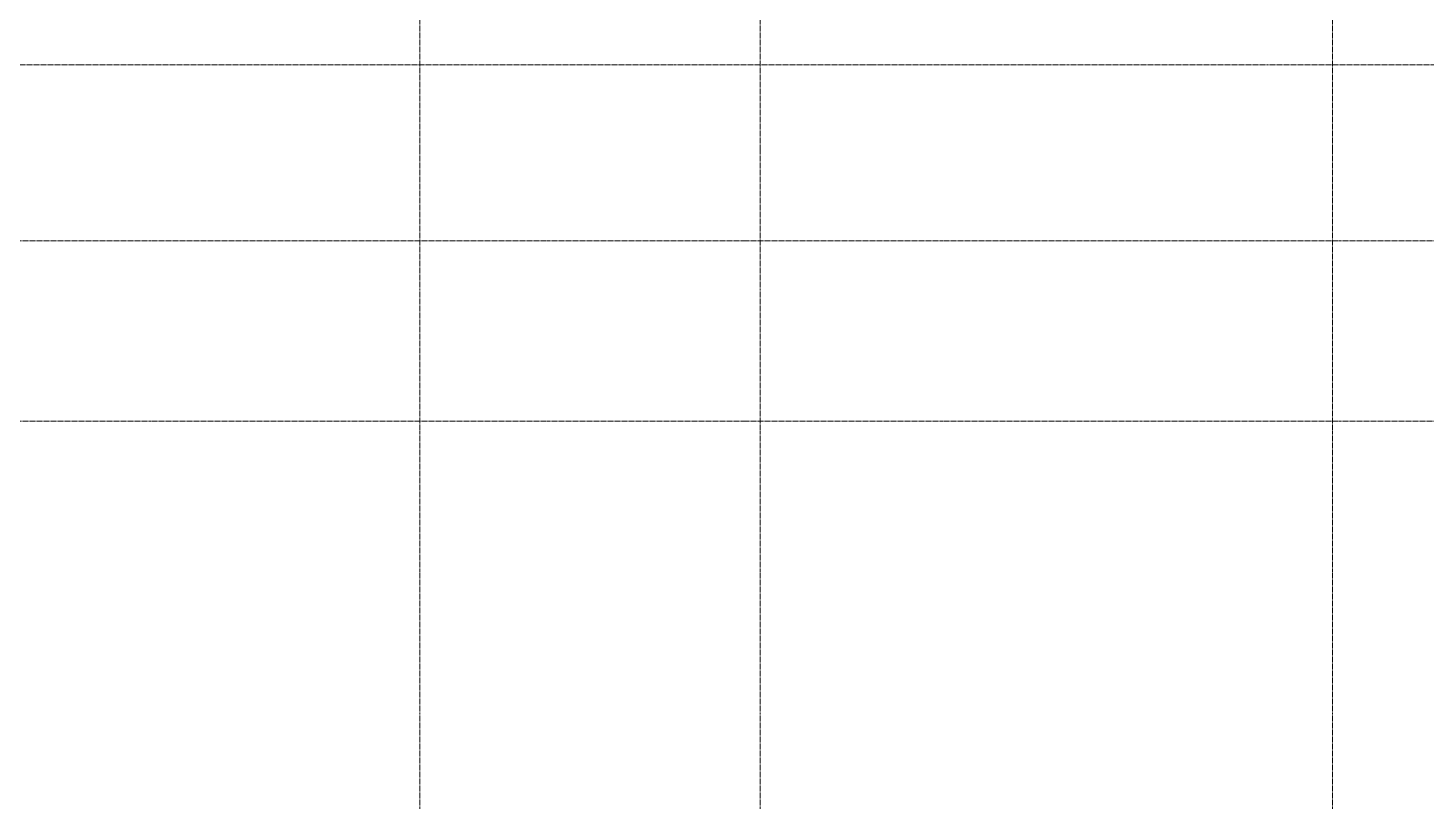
# Model space of a CAD drawing. Header units: inches. Extents: x -3679 to 241, y -496 to 1784.
# Drawn here: x -2538.9 to -2189.6, y -94.9 to 98.2 of the extents above; entities that cross this region are included whole.
import ezdxf

# ---------------------------------------------------------------- set-up
doc = ezdxf.new("R2010")
doc.units = ezdxf.units.IN
doc.header["$MEASUREMENT"] = 0
doc.linetypes.add('Grid Line', pattern=[0.875, 0.5, -0.125, 0.125, -0.125])
doc.layers.add('S-GRID', color=8, linetype='Continuous', lineweight=9)

msp = doc.modelspace()

# ---------------------------------------------------------------- linework, layer by layer
at = {"layer": 'S-GRID', "linetype": 'Grid Line'}
for p, q in [((-2441, 1771.74), (-2441, -484.26)), ((-2356, 1771.74), (-2356, -484.26)), ((-2213, 1771.74), (-2213, -484.26)), ((228, 89), (-3666.39, 89)), ((-3666.39, 45), (228, 45)), ((-3666.39, 0), (228, 0))]:
    msp.add_line(p, q, dxfattribs=at)

doc.saveas('drawing.dxf')
